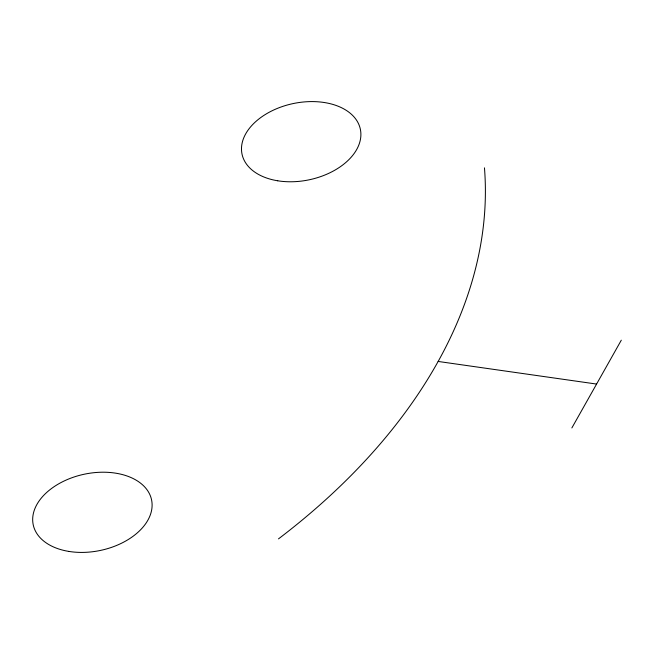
<?xml version="1.0" encoding="UTF-8"?>
<svg xmlns="http://www.w3.org/2000/svg" width="654" height="654" viewBox="0 0 654 654"><rect width="100%" height="100%" fill="white"/><g stroke="black" fill="none" stroke-linecap="round" stroke-linejoin="round"><path stroke-width="0.98" d="M571.866 427.937L621.3 340.194M438.155 361.449L596.587 384.062M484.459 167.841A688.343 443.379 -11.9 0 1 278.481 538.88M277.729 180.79A60.462 38.946 -11.9 0 0 360.468 129.794A60.462 38.946 -11.9 0 0 265.369 114.466A60.462 38.946 -11.9 0 0 277.729 180.79M68.932 551.428A60.462 38.946 -11.9 0 0 151.679 500.424A60.462 38.946 -11.9 0 0 56.571 485.096A60.462 38.946 -11.9 0 0 68.932 551.428"/></g></svg>
